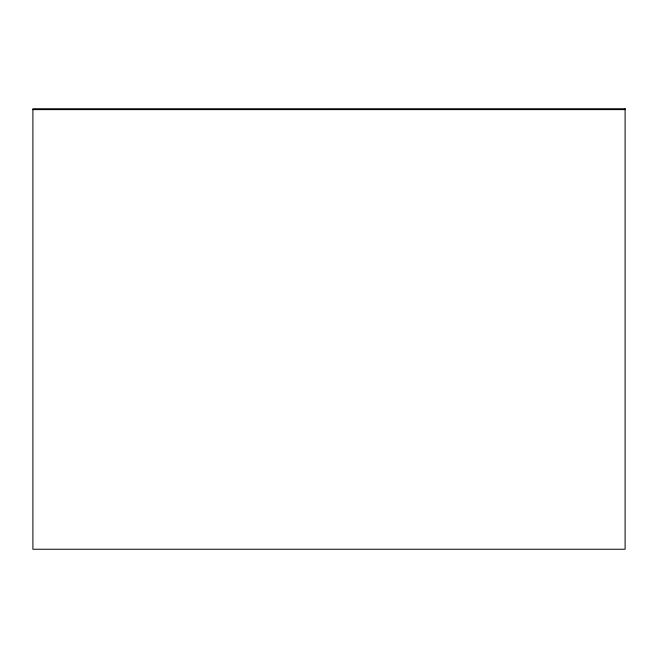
<?xml version="1.0" encoding="UTF-8"?>
<svg xmlns="http://www.w3.org/2000/svg" width="658" height="658" viewBox="0 0 658 658"><rect width="100%" height="100%" fill="white"/><g stroke="black" fill="none" stroke-linecap="round" stroke-linejoin="round"><path stroke-width="0.99" d="M32.9 109.623L625.1 109.615M625.1 108.751L32.9 108.759L32.9 549.249L625.1 549.241L625.1 108.751"/></g></svg>
